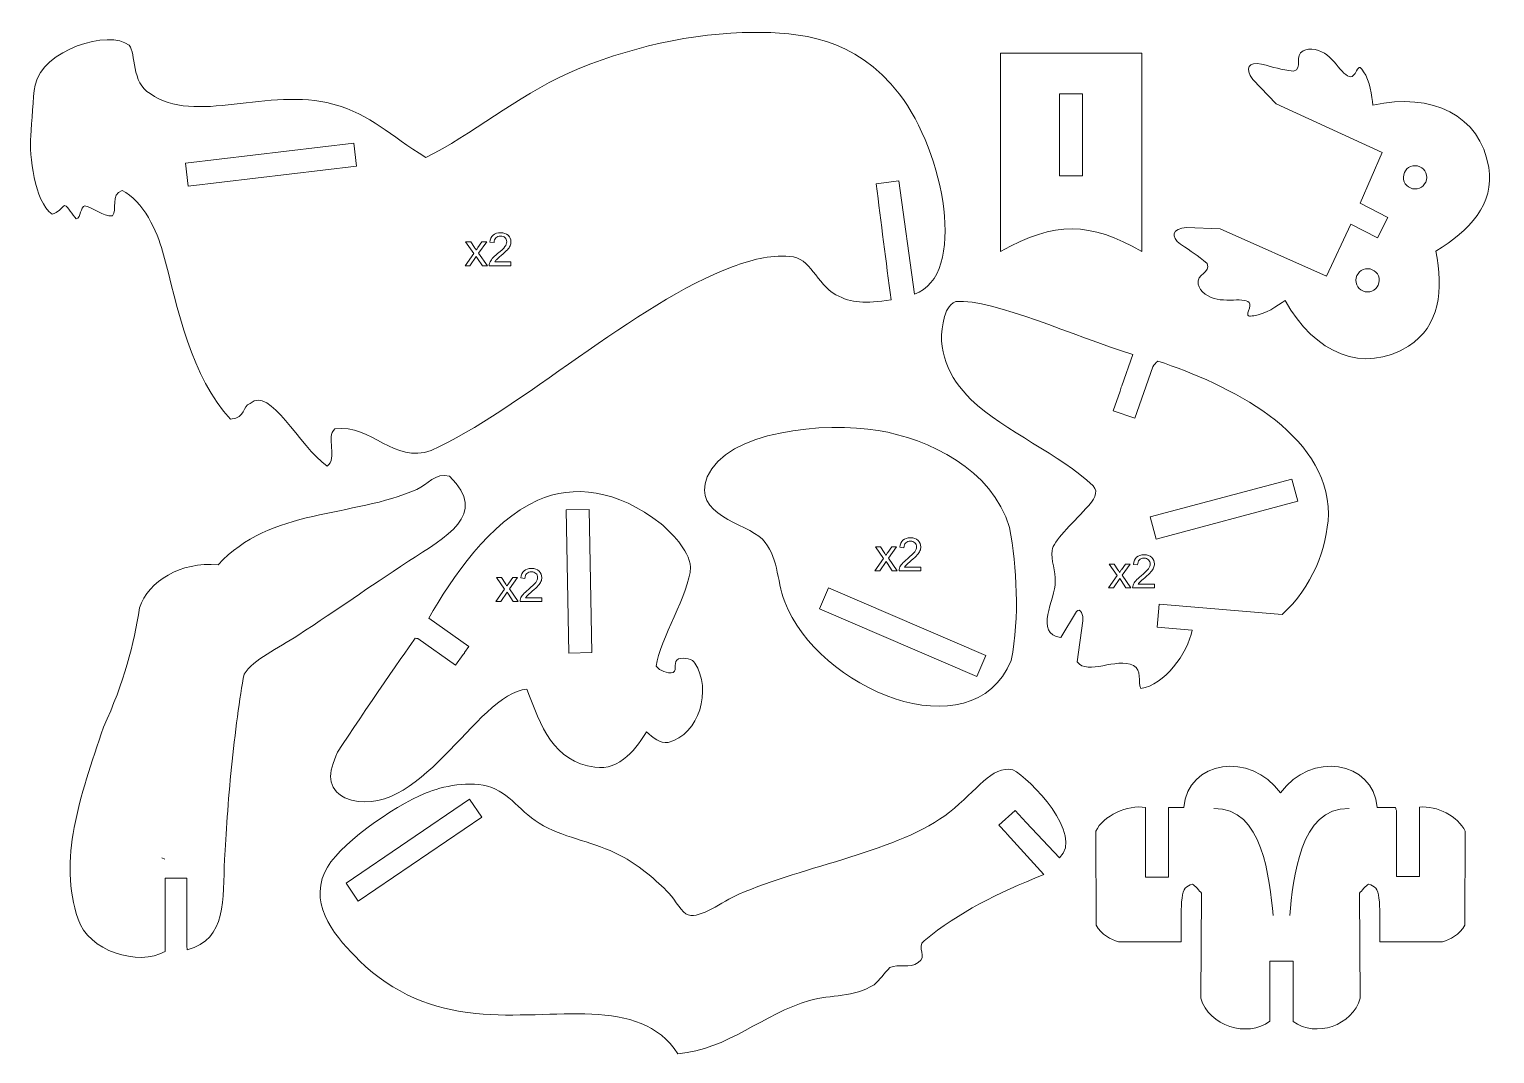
# Model space of a CAD drawing. Header units: centimetres. Extents: x -13.7 to 13.2, y -9.2 to 9.6.
import ezdxf

# ---------------------------------------------------------------- set-up
doc = ezdxf.new("R2010")
doc.units = ezdxf.units.CM
doc.header["$MEASUREMENT"] = 0
doc.layers.add('Livello 1', color=7, linetype='Continuous')

msp = doc.modelspace()

# ---------------------------------------------------------------- linework, layer by layer
at = {"layer": 'Livello 1', "color": 250, "lineweight": 5}
for points, knots in [([(-13.23971, 6.18873), (-13.13381, 6.21795), (-13.07812, 6.28886), (-13.00995, 6.34909), (-13.00995, 6.34909), (-12.94442, 6.31479), (-12.86983, 6.18329), (-12.79878, 6.10061), (-12.79878, 6.10061), (-12.70587, 6.12017), (-12.72534, 6.32308), (-12.63764, 6.34282), (-12.63764, 6.34282), (-12.47207, 6.29924), (-12.31234, 6.14575), (-12.13298, 6.15491), (-12.13298, 6.15491), (-12.04328, 6.26107), (-12.17128, 6.5551), (-11.95738, 6.62188), (-11.95738, 6.62188), (-11.56769, 6.43874), (-11.30503, 5.84852), (-11.21268, 5.50578), (-11.21268, 5.50578), (-10.92767, 4.44823), (-10.68821, 3.18857), (-9.96414, 2.42111), (-9.96414, 2.42111), (-9.67351, 2.46064), (-9.75588, 2.65318), (-9.60657, 2.71228), (-9.60657, 2.71228), (-9.2353, 3.04225), (-8.71137, 1.92665), (-8.19356, 1.56131), (-8.19356, 1.56131), (-7.99238, 1.70036), (-8.22394, 2.09688), (-8.05097, 2.24818), (-8.05097, 2.24818), (-7.37004, 2.3301), (-6.96994, 1.59521), (-6.28414, 1.84991), (-6.28414, 1.84991), (-4.66618, 2.5765), (-2.54382, 4.56067), (-0.74528, 5.22375), (-0.74528, 5.22375), (-0.4255, 5.34165), (-0.08811, 5.44521), (0.29635, 5.40959), (0.29635, 5.40959), (0.67737, 5.39987), (0.7853, 4.90229), (1.14062, 4.70794), (1.14062, 4.70794), (1.4354, 4.54672), (1.67278, 4.54655), (2.15382, 4.61385), (2.15382, 4.61385), (2.06281, 5.32383), (1.97178, 6.03381), (1.88074, 6.74378), (1.88074, 6.74378), (1.88074, 6.74378), (2.3001, 6.79755), (2.3001, 6.79755), (2.3001, 6.79755), (2.3001, 6.79755), (2.58531, 4.71676), (2.58531, 4.71676), (2.58531, 4.71676), (3.5607, 5.06701), (3.13218, 7.32479), (2.30392, 8.39703), (2.30392, 8.39703), (1.49138, 9.44891), (0.4478, 9.52808), (-0.37164, 9.52456), (-0.37164, 9.52456), (-1.46712, 9.51985), (-2.70279, 9.2464), (-3.75495, 8.77954), (-3.75495, 8.77954), (-4.74182, 8.34156), (-5.5423, 7.63457), (-6.38458, 7.23016), (-6.38458, 7.23016), (-7.06465, 7.64257), (-7.36332, 8.00733), (-8.08718, 8.20753), (-8.08718, 8.20753), (-9.25847, 8.53145), (-10.63341, 7.81297), (-11.43996, 8.40128), (-11.43996, 8.40128), (-11.79083, 8.59008), (-11.69653, 9.14221), (-11.82637, 9.28817), (-11.82637, 9.28817), (-12.1911, 9.58146), (-13.42282, 9.2092), (-13.55261, 8.55434), (-13.55261, 8.55434), (-13.59252, 8.33103), (-13.61327, 7.8704), (-13.63181, 7.62666), (-13.63181, 7.62666), (-13.65867, 7.27249), (-13.57088, 6.41669), (-13.23971, 6.18873)], [0, 0, 0, 0, 0.03448276, 0.03448276, 0.03448276, 0.03448276, 0.06896552, 0.06896552, 0.06896552, 0.06896552, 0.10344828, 0.10344828, 0.10344828, 0.10344828, 0.13793103, 0.13793103, 0.13793103, 0.13793103, 0.17241379, 0.17241379, 0.17241379, 0.17241379, 0.20689655, 0.20689655, 0.20689655, 0.20689655, 0.24137931, 0.24137931, 0.24137931, 0.24137931, 0.27586207, 0.27586207, 0.27586207, 0.27586207, 0.31034483, 0.31034483, 0.31034483, 0.31034483, 0.34482759, 0.34482759, 0.34482759, 0.34482759, 0.37931034, 0.37931034, 0.37931034, 0.37931034, 0.4137931, 0.4137931, 0.4137931, 0.4137931, 0.44827586, 0.44827586, 0.44827586, 0.44827586, 0.48275862, 0.48275862, 0.48275862, 0.48275862, 0.51724138, 0.51724138, 0.51724138, 0.51724138, 0.55172414, 0.55172414, 0.55172414, 0.55172414, 0.5862069, 0.5862069, 0.5862069, 0.5862069, 0.62068966, 0.62068966, 0.62068966, 0.62068966, 0.65517241, 0.65517241, 0.65517241, 0.65517241, 0.68965517, 0.68965517, 0.68965517, 0.68965517, 0.72413793, 0.72413793, 0.72413793, 0.72413793, 0.75862069, 0.75862069, 0.75862069, 0.75862069, 0.79310345, 0.79310345, 0.79310345, 0.79310345, 0.82758621, 0.82758621, 0.82758621, 0.82758621, 0.86206897, 0.86206897, 0.86206897, 0.86206897, 0.89655172, 0.89655172, 0.89655172, 0.89655172, 0.93103448, 0.93103448, 0.93103448, 0.93103448, 1, 1, 1, 1]), ([(10.76427, 6.38859), (10.76427, 6.38859), (11.16454, 7.32161), (11.16454, 7.32161), (11.16454, 7.32161), (11.16454, 7.32161), (9.22064, 8.21307), (9.22064, 8.21307), (9.22064, 8.21307), (9.22064, 8.21307), (8.79391, 8.65895), (8.79391, 8.65895), (8.79391, 8.65895), (8.63135, 8.86576), (8.72193, 8.9973), (8.95142, 8.94161), (8.95142, 8.94161), (9.19626, 8.88485), (9.29216, 8.83903), (9.53918, 8.81329), (9.53918, 8.81329), (9.7236, 8.86112), (9.54272, 9.09888), (9.71688, 9.18533), (9.71688, 9.18533), (9.83094, 9.25998), (10.04, 9.19918), (10.15256, 9.10965), (10.15256, 9.10965), (10.40016, 8.91272), (10.55642, 8.52037), (10.69581, 8.81843), (10.69581, 8.81843), (10.74928, 8.92038), (10.773, 8.88082), (10.82514, 8.80185), (10.82514, 8.80185), (10.94173, 8.64144), (10.97589, 8.35608), (10.99595, 8.18678), (10.99595, 8.18678), (12.0843, 8.43033), (12.96544, 8.00121), (13.12075, 7.04637), (13.12075, 7.04637), (13.231, 6.36849), (12.77051, 5.88422), (12.1521, 5.51007), (12.1521, 5.51007), (12.2874, 4.79586), (12.22902, 4.13016), (11.64785, 3.76426), (11.64785, 3.76426), (10.82919, 3.24882), (9.92437, 3.6255), (9.38679, 4.60267), (9.38679, 4.60267), (9.24659, 4.50562), (9.01, 4.34244), (8.81259, 4.32367), (8.81259, 4.32367), (8.71888, 4.31052), (8.67355, 4.30211), (8.71457, 4.40969), (8.71457, 4.40969), (8.84582, 4.71145), (8.44825, 4.56897), (8.13676, 4.62427), (8.13676, 4.62427), (7.99518, 4.64943), (7.81121, 4.76591), (7.79173, 4.90086), (7.79173, 4.90086), (7.74128, 5.08864), (8.03925, 5.11034), (7.95305, 5.28026), (7.95305, 5.28026), (7.77029, 5.44842), (7.6725, 5.48998), (7.46793, 5.63599), (7.46793, 5.63599), (7.27428, 5.77121), (7.31298, 5.9262), (7.5756, 5.94112), (7.5756, 5.94112), (7.5756, 5.94112), (8.19228, 5.91626), (8.19228, 5.91626), (8.19228, 5.91626), (8.19228, 5.91626), (10.147, 5.04874), (10.147, 5.04874), (10.147, 5.04874), (10.147, 5.04874), (10.59225, 6.00163), (10.59225, 6.00163), (10.59225, 6.00163), (10.59225, 6.00163), (11.07869, 5.75148), (11.07869, 5.75148), (11.07869, 5.75148), (11.07869, 5.75148), (11.27204, 6.12746), (11.27204, 6.12746), (11.27204, 6.12746), (11.27204, 6.12746), (10.76427, 6.38859), (10.76427, 6.38859)], [0, 0, 0, 0, 0.03571429, 0.03571429, 0.03571429, 0.03571429, 0.07142857, 0.07142857, 0.07142857, 0.07142857, 0.10714286, 0.10714286, 0.10714286, 0.10714286, 0.14285714, 0.14285714, 0.14285714, 0.14285714, 0.17857143, 0.17857143, 0.17857143, 0.17857143, 0.21428571, 0.21428571, 0.21428571, 0.21428571, 0.25, 0.25, 0.25, 0.25, 0.28571429, 0.28571429, 0.28571429, 0.28571429, 0.32142857, 0.32142857, 0.32142857, 0.32142857, 0.35714286, 0.35714286, 0.35714286, 0.35714286, 0.39285714, 0.39285714, 0.39285714, 0.39285714, 0.42857143, 0.42857143, 0.42857143, 0.42857143, 0.46428571, 0.46428571, 0.46428571, 0.46428571, 0.5, 0.5, 0.5, 0.5, 0.53571429, 0.53571429, 0.53571429, 0.53571429, 0.57142857, 0.57142857, 0.57142857, 0.57142857, 0.60714286, 0.60714286, 0.60714286, 0.60714286, 0.64285714, 0.64285714, 0.64285714, 0.64285714, 0.67857143, 0.67857143, 0.67857143, 0.67857143, 0.71428571, 0.71428571, 0.71428571, 0.71428571, 0.75, 0.75, 0.75, 0.75, 0.78571429, 0.78571429, 0.78571429, 0.78571429, 0.82142857, 0.82142857, 0.82142857, 0.82142857, 0.85714286, 0.85714286, 0.85714286, 0.85714286, 0.89285714, 0.89285714, 0.89285714, 0.89285714, 0.92857143, 0.92857143, 0.92857143, 0.92857143, 1, 1, 1, 1]), ([(4.1622, 5.50315), (4.1622, 5.50315), (4.1622, 9.14166), (4.1622, 9.14166), (4.1622, 9.14166), (4.1622, 9.14166), (6.75333, 9.14166), (6.75333, 9.14166), (6.75333, 9.14166), (6.75333, 9.14166), (6.7556, 5.50315), (6.7556, 5.50315), (6.7556, 5.50315), (5.79759, 6.04704), (5.17134, 6.06341), (4.1622, 5.50315)], [0, 0, 0, 0, 0.2, 0.2, 0.2, 0.2, 0.4, 0.4, 0.4, 0.4, 0.6, 0.6, 0.6, 0.6, 1, 1, 1, 1]), ([(5.24701, 8.39813), (5.24701, 8.39813), (5.66981, 8.39813), (5.66981, 8.39813), (5.66981, 8.39813), (5.66981, 8.39813), (5.66981, 6.89195), (5.66981, 6.89195), (5.66981, 6.89195), (5.66981, 6.89195), (5.24701, 6.89195), (5.24701, 6.89195), (5.24701, 6.89195), (5.24701, 6.89195), (5.24701, 8.39813), (5.24701, 8.39813)], [0, 0, 0, 0, 0.2, 0.2, 0.2, 0.2, 0.4, 0.4, 0.4, 0.4, 0.6, 0.6, 0.6, 0.6, 1, 1, 1, 1]), ([(-10.74094, 6.70166), (-10.74094, 6.70166), (-10.79082, 7.12149), (-10.79082, 7.12149), (-10.79082, 7.12149), (-10.79082, 7.12149), (-7.70531, 7.488), (-7.70531, 7.488), (-7.70531, 7.488), (-7.70531, 7.488), (-7.65545, 7.06815), (-7.65545, 7.06815), (-7.65545, 7.06815), (-7.65545, 7.06815), (-10.74094, 6.70166), (-10.74094, 6.70166)], [0, 0, 0, 0, 0.2, 0.2, 0.2, 0.2, 0.4, 0.4, 0.4, 0.4, 0.6, 0.6, 0.6, 0.6, 1, 1, 1, 1]), ([(11.77233, 7.07699), (11.89027, 7.07533), (11.98459, 6.97835), (11.9829, 6.86043), (11.9829, 6.86043), (11.98124, 6.74249), (11.88427, 6.64819), (11.76635, 6.64984), (11.76635, 6.64984), (11.64839, 6.6515), (11.55411, 6.7485), (11.55576, 6.86643), (11.55576, 6.86643), (11.55742, 6.98435), (11.65441, 7.07864), (11.77233, 7.07699)], [0, 0, 0, 0, 0.2, 0.2, 0.2, 0.2, 0.4, 0.4, 0.4, 0.4, 0.6, 0.6, 0.6, 0.6, 1, 1, 1, 1]), ([(10.90174, 5.18615), (11.01967, 5.18449), (11.11397, 5.08752), (11.11231, 4.96958), (11.11231, 4.96958), (11.11067, 4.85166), (11.01368, 4.75737), (10.89574, 4.75901), (10.89574, 4.75901), (10.77782, 4.76067), (10.6835, 4.85766), (10.68518, 4.97558), (10.68518, 4.97558), (10.68682, 5.09352), (10.78382, 5.18784), (10.90174, 5.18615)], [0, 0, 0, 0, 0.2, 0.2, 0.2, 0.2, 0.4, 0.4, 0.4, 0.4, 0.6, 0.6, 0.6, 0.6, 1, 1, 1, 1]), ([(7.6789, -1.44954), (7.59487, -1.88227), (7.16887, -2.46056), (6.73714, -2.52311), (6.73714, -2.52311), (6.68056, -2.39446), (6.75863, -2.18425), (6.60436, -2.09889), (6.60436, -2.09889), (6.28213, -1.94541), (5.76502, -2.28476), (5.56941, -2.03375), (5.56941, -2.03375), (5.56941, -2.03375), (5.67163, -1.27851), (5.67163, -1.27851), (5.67163, -1.27851), (5.68913, -1.18356), (5.6243, -1.02377), (5.56022, -1.10868), (5.56022, -1.10868), (5.56022, -1.10868), (5.27125, -1.58743), (5.27125, -1.58743), (5.27125, -1.58743), (4.76749, -1.51651), (5.17379, -0.87554), (5.16587, -0.5632), (5.16587, -0.5632), (5.18369, -0.37069), (5.07828, -0.16694), (5.113, 0.01433), (5.113, 0.01433), (5.12247, 0.18281), (5.47075, 0.49114), (5.73115, 0.78296), (5.73115, 0.78296), (5.88512, 0.94078), (5.96879, 1.08105), (5.86359, 1.19686), (5.86359, 1.19686), (5.2552, 1.78396), (4.25774, 2.18199), (3.61609, 2.7859), (3.61609, 2.7859), (3.22617, 3.18647), (2.96028, 3.68513), (3.13661, 4.30817), (3.13661, 4.30817), (3.15859, 4.38583), (3.20191, 4.51606), (3.34008, 4.58657), (3.34008, 4.58657), (4.05745, 4.62621), (5.4992, 3.94432), (6.5888, 3.61321), (6.5888, 3.61321), (6.5888, 3.61321), (6.38791, 3.03374), (6.38791, 3.03374), (6.38791, 3.03374), (6.37535, 3.00261), (6.36433, 2.97153), (6.35556, 2.94047), (6.35556, 2.94047), (6.35556, 2.94047), (6.23022, 2.57896), (6.23022, 2.57896), (6.23022, 2.57896), (6.23022, 2.57896), (6.62969, 2.44045), (6.62969, 2.44045), (6.62969, 2.44045), (6.62969, 2.44045), (6.95764, 3.38635), (6.95764, 3.38635), (6.95764, 3.38635), (6.98298, 3.42462), (7.01223, 3.45973), (7.04706, 3.49027), (7.04706, 3.49027), (8.33757, 3.06175), (10.16761, 2.18859), (10.18026, 0.67898), (10.18026, 0.67898), (10.15374, 0.04366), (9.88151, -0.66651), (9.33039, -1.16026), (9.33039, -1.16026), (9.33039, -1.16026), (7.07476, -0.976), (7.07476, -0.976), (7.07476, -0.976), (7.07476, -0.976), (7.04033, -1.3974), (7.04033, -1.3974), (7.04033, -1.3974), (7.04033, -1.3974), (7.6789, -1.44954), (7.6789, -1.44954)], [0, 0, 0, 0, 0.03846154, 0.03846154, 0.03846154, 0.03846154, 0.07692308, 0.07692308, 0.07692308, 0.07692308, 0.11538462, 0.11538462, 0.11538462, 0.11538462, 0.15384615, 0.15384615, 0.15384615, 0.15384615, 0.19230769, 0.19230769, 0.19230769, 0.19230769, 0.23076923, 0.23076923, 0.23076923, 0.23076923, 0.26923077, 0.26923077, 0.26923077, 0.26923077, 0.30769231, 0.30769231, 0.30769231, 0.30769231, 0.34615385, 0.34615385, 0.34615385, 0.34615385, 0.38461538, 0.38461538, 0.38461538, 0.38461538, 0.42307692, 0.42307692, 0.42307692, 0.42307692, 0.46153846, 0.46153846, 0.46153846, 0.46153846, 0.5, 0.5, 0.5, 0.5, 0.53846154, 0.53846154, 0.53846154, 0.53846154, 0.57692308, 0.57692308, 0.57692308, 0.57692308, 0.61538462, 0.61538462, 0.61538462, 0.61538462, 0.65384615, 0.65384615, 0.65384615, 0.65384615, 0.69230769, 0.69230769, 0.69230769, 0.69230769, 0.73076923, 0.73076923, 0.73076923, 0.73076923, 0.76923077, 0.76923077, 0.76923077, 0.76923077, 0.80769231, 0.80769231, 0.80769231, 0.80769231, 0.84615385, 0.84615385, 0.84615385, 0.84615385, 0.88461538, 0.88461538, 0.88461538, 0.88461538, 0.92307692, 0.92307692, 0.92307692, 0.92307692, 1, 1, 1, 1]), ([(4.36104, -2.00859), (3.62509, -3.73449), (0.79424, -2.50985), (0.20237, -0.92801), (0.20237, -0.92801), (0.04935, -0.51917), (0.08392, -0.07572), (-0.20692, 0.21725), (-0.20692, 0.21725), (-0.51375, 0.5263), (-1.50872, 0.65447), (-1.21713, 1.36175), (-1.21713, 1.36175), (-0.86725, 2.21029), (0.94724, 2.38025), (1.91741, 2.21597), (1.91741, 2.21597), (2.84346, 2.05918), (4.00973, 1.51301), (4.32761, 0.43687), (4.32761, 0.43687), (4.46168, -0.30734), (4.51624, -1.18939), (4.36104, -2.00859)], [0, 0, 0, 0, 0.14285714, 0.14285714, 0.14285714, 0.14285714, 0.28571429, 0.28571429, 0.28571429, 0.28571429, 0.42857143, 0.42857143, 0.42857143, 0.42857143, 0.57142857, 0.57142857, 0.57142857, 0.57142857, 0.71428571, 0.71428571, 0.71428571, 0.71428571, 1, 1, 1, 1]), ([(-12.76418, -6.75557), (-13.13127, -5.66649), (-12.73969, -4.53116), (-12.29697, -3.23113), (-12.29697, -3.23113), (-11.92081, -2.41033), (-11.7372, -1.70613), (-11.63597, -1.04112), (-11.63597, -1.04112), (-11.46733, -0.54679), (-10.88957, -0.1911), (-10.1919, -0.25033), (-10.1919, -0.25033), (-9.23975, 0.79566), (-7.7316, 0.61264), (-6.54662, 1.13446), (-6.54662, 1.13446), (-6.34309, 1.22413), (-6.2128, 1.4462), (-5.94541, 1.37538), (-5.94541, 1.37538), (-5.217, 0.6631), (-6.02261, 0.25952), (-6.7023, -0.18623), (-6.7023, -0.18623), (-7.48504, -0.69969), (-7.94819, -1.03193), (-8.73073, -1.548), (-8.73073, -1.548), (-9.09741, -1.7898), (-9.54448, -1.98228), (-9.71629, -2.25754), (-9.71629, -2.25754), (-9.80216, -2.66623), (-9.88448, -3.36531), (-9.94797, -3.96795), (-9.94797, -3.96795), (-10.01129, -4.56932), (-10.0526, -5.22172), (-10.07578, -5.66201), (-10.07578, -5.66201), (-10.11368, -6.38281), (-10.02236, -7.12567), (-10.76033, -7.32049), (-10.76033, -7.32049), (-10.76033, -7.32049), (-10.76564, -7.24639), (-10.76564, -7.24639), (-10.76564, -7.24639), (-10.76564, -7.24639), (-10.76564, -6.23267), (-10.76564, -6.23267), (-10.76564, -6.23267), (-10.76564, -6.22288), (-10.76634, -6.21324), (-10.76764, -6.2038), (-10.76764, -6.2038), (-10.76764, -6.2038), (-10.76764, -6.00591), (-10.76764, -6.00591), (-10.76764, -6.00591), (-10.76764, -6.00591), (-11.16684, -6.00591), (-11.16684, -6.00591), (-11.16684, -6.00591), (-11.16684, -6.00591), (-11.16684, -7.34835), (-11.16684, -7.34835), (-11.16684, -7.34835), (-11.65711, -7.63349), (-12.58145, -7.33337), (-12.76418, -6.75557)], [0, 0, 0, 0, 0.05263158, 0.05263158, 0.05263158, 0.05263158, 0.10526316, 0.10526316, 0.10526316, 0.10526316, 0.15789474, 0.15789474, 0.15789474, 0.15789474, 0.21052632, 0.21052632, 0.21052632, 0.21052632, 0.26315789, 0.26315789, 0.26315789, 0.26315789, 0.31578947, 0.31578947, 0.31578947, 0.31578947, 0.36842105, 0.36842105, 0.36842105, 0.36842105, 0.42105263, 0.42105263, 0.42105263, 0.42105263, 0.47368421, 0.47368421, 0.47368421, 0.47368421, 0.52631579, 0.52631579, 0.52631579, 0.52631579, 0.57894737, 0.57894737, 0.57894737, 0.57894737, 0.63157895, 0.63157895, 0.63157895, 0.63157895, 0.68421053, 0.68421053, 0.68421053, 0.68421053, 0.73684211, 0.73684211, 0.73684211, 0.73684211, 0.78947368, 0.78947368, 0.78947368, 0.78947368, 0.84210526, 0.84210526, 0.84210526, 0.84210526, 0.89473684, 0.89473684, 0.89473684, 0.89473684, 1, 1, 1, 1]), ([(-2.0635, 0.499), (-1.89018, 0.34421), (-1.55819, 0.0397), (-1.52322, -0.29428), (-1.52322, -0.29428), (-1.54568, -0.7818), (-2.0906, -1.625), (-2.15725, -2.111), (-2.15725, -2.111), (-2.08478, -2.20448), (-1.94993, -2.24629), (-1.84176, -2.22897), (-1.84176, -2.22897), (-1.76256, -2.16812), (-1.85342, -2.02212), (-1.74799, -1.97911), (-1.74799, -1.97911), (-1.63783, -1.94135), (-1.47612, -1.98336), (-1.44538, -2.0546), (-1.44538, -2.0546), (-1.12774, -2.54359), (-1.36307, -3.35998), (-1.93547, -3.51525), (-1.93547, -3.51525), (-2.08943, -3.52848), (-2.20962, -3.4243), (-2.33311, -3.31935), (-2.33311, -3.31935), (-2.48341, -3.56783), (-2.82283, -4.05735), (-3.28176, -3.96288), (-3.28176, -3.96288), (-4.04047, -3.8698), (-4.2756, -3.21403), (-4.527, -2.53282), (-4.527, -2.53282), (-5.46831, -2.61787), (-6.52471, -5.05552), (-7.871, -4.52782), (-7.871, -4.52782), (-8.19819, -4.34396), (-8.18245, -4.08113), (-8.00079, -3.69341), (-8.00079, -3.69341), (-7.53438, -2.96521), (-6.66273, -1.72097), (-6.57786, -1.59828), (-6.57786, -1.59828), (-6.56267, -1.59932), (-6.54737, -1.6019), (-6.532, -1.6057), (-6.532, -1.6057), (-6.532, -1.6057), (-5.83675, -2.09435), (-5.83675, -2.09435), (-5.83675, -2.09435), (-5.83675, -2.09435), (-5.69661, -1.89498), (-5.69661, -1.89498), (-5.69661, -1.89498), (-5.68931, -1.88772), (-5.68202, -1.88002), (-5.67479, -1.87156), (-5.67479, -1.87156), (-5.67417, -1.86824), (-5.67375, -1.86502), (-5.67325, -1.86176), (-5.67325, -1.86176), (-5.67325, -1.86176), (-5.59363, -1.74849), (-5.59363, -1.74849), (-5.59363, -1.74849), (-5.59363, -1.74849), (-6.33022, -1.23074), (-6.33022, -1.23074), (-6.33022, -1.23074), (-5.89991, -0.49303), (-5.21645, 0.53683), (-4.32732, 0.93368), (-4.32732, 0.93368), (-3.66881, 1.22761), (-2.88683, 1.13992), (-2.0635, 0.499)], [0, 0, 0, 0, 0.04545455, 0.04545455, 0.04545455, 0.04545455, 0.09090909, 0.09090909, 0.09090909, 0.09090909, 0.13636364, 0.13636364, 0.13636364, 0.13636364, 0.18181818, 0.18181818, 0.18181818, 0.18181818, 0.22727273, 0.22727273, 0.22727273, 0.22727273, 0.27272727, 0.27272727, 0.27272727, 0.27272727, 0.31818182, 0.31818182, 0.31818182, 0.31818182, 0.36363636, 0.36363636, 0.36363636, 0.36363636, 0.40909091, 0.40909091, 0.40909091, 0.40909091, 0.45454545, 0.45454545, 0.45454545, 0.45454545, 0.5, 0.5, 0.5, 0.5, 0.54545455, 0.54545455, 0.54545455, 0.54545455, 0.59090909, 0.59090909, 0.59090909, 0.59090909, 0.63636364, 0.63636364, 0.63636364, 0.63636364, 0.68181818, 0.68181818, 0.68181818, 0.68181818, 0.72727273, 0.72727273, 0.72727273, 0.72727273, 0.77272727, 0.77272727, 0.77272727, 0.77272727, 0.81818182, 0.81818182, 0.81818182, 0.81818182, 0.86363636, 0.86363636, 0.86363636, 0.86363636, 0.90909091, 0.90909091, 0.90909091, 0.90909091, 1, 1, 1, 1]), ([(6.90705, 0.62752), (6.90705, 0.62752), (7.01641, 0.21913), (7.01641, 0.21913), (7.01641, 0.21913), (7.01641, 0.21913), (9.61958, 0.91634), (9.61958, 0.91634), (9.61958, 0.91634), (9.61958, 0.91634), (9.51021, 1.32473), (9.51021, 1.32473), (9.51021, 1.32473), (9.51021, 1.32473), (6.90705, 0.62752), (6.90705, 0.62752)], [0, 0, 0, 0, 0.2, 0.2, 0.2, 0.2, 0.4, 0.4, 0.4, 0.4, 0.6, 0.6, 0.6, 0.6, 1, 1, 1, 1]), ([(-3.38265, 0.76749), (-3.38265, 0.76749), (-3.80536, 0.76023), (-3.80536, 0.76023), (-3.80536, 0.76023), (-3.80536, 0.76023), (-3.76024, -1.86973), (-3.76024, -1.86973), (-3.76024, -1.86973), (-3.76024, -1.86973), (-3.33753, -1.86247), (-3.33753, -1.86247), (-3.33753, -1.86247), (-3.33753, -1.86247), (-3.38265, 0.76749), (-3.38265, 0.76749)], [0, 0, 0, 0, 0.2, 0.2, 0.2, 0.2, 0.4, 0.4, 0.4, 0.4, 0.6, 0.6, 0.6, 0.6, 1, 1, 1, 1]), ([(3.72897, -2.30147), (3.72897, -2.30147), (3.89599, -1.91307), (3.89599, -1.91307), (3.89599, -1.91307), (3.89599, -1.91307), (1.00701, -0.67077), (1.00701, -0.67077), (1.00701, -0.67077), (1.00701, -0.67077), (0.83999, -1.05919), (0.83999, -1.05919), (0.83999, -1.05919), (0.83999, -1.05919), (3.72897, -2.30147), (3.72897, -2.30147)], [0, 0, 0, 0, 0.2, 0.2, 0.2, 0.2, 0.4, 0.4, 0.4, 0.4, 0.6, 0.6, 0.6, 0.6, 1, 1, 1, 1]), ([(9.10752, -8.63123), (8.68655, -8.94335), (7.9831, -8.71072), (7.83664, -8.20896), (7.83664, -8.20896), (7.83664, -8.20896), (7.85183, -6.27788), (7.85183, -6.27788), (7.85183, -6.27788), (7.81497, -6.24136), (7.72616, -6.13354), (7.68324, -6.11561), (7.68324, -6.11561), (7.62911, -6.11965), (7.59455, -6.16049), (7.54974, -6.18844), (7.54974, -6.18844), (7.43952, -6.31444), (7.48844, -6.99783), (7.4794, -7.1734), (7.4794, -7.1734), (7.4794, -7.1734), (6.32589, -7.1734), (6.32589, -7.1734), (6.32589, -7.1734), (6.18644, -7.12989), (6.01141, -7.04347), (5.91956, -6.86856), (5.91956, -6.86856), (5.91956, -6.86856), (5.91057, -5.14284), (5.91057, -5.14284), (5.91057, -5.14284), (6.04822, -4.85659), (6.4903, -4.6487), (6.82333, -4.70669), (6.82333, -4.70669), (6.82333, -4.70669), (6.82333, -5.9832), (6.82333, -5.9832), (6.82333, -5.9832), (6.82333, -5.9832), (7.24612, -5.9832), (7.24612, -5.9832), (7.24612, -5.9832), (7.24612, -5.9832), (7.24612, -4.70669), (7.24612, -4.70669), (7.24612, -4.70669), (7.24612, -4.70669), (7.52819, -4.70669), (7.52819, -4.70669), (7.52819, -4.70669), (7.59723, -3.83683), (8.75079, -3.67219), (9.3006, -4.43908), (9.3006, -4.43908), (9.85043, -3.67219), (11.00399, -3.83683), (11.07303, -4.70669), (11.07303, -4.70669), (11.07303, -4.70669), (11.40981, -4.70669), (11.40981, -4.70669), (11.40981, -4.70669), (11.41662, -4.72536), (11.42251, -4.74451), (11.4277, -4.76399), (11.4277, -4.76399), (11.4277, -4.76399), (11.4277, -5.9742), (11.4277, -5.9742), (11.4277, -5.9742), (11.4277, -5.9742), (11.85049, -5.9742), (11.85049, -5.9742), (11.85049, -5.9742), (11.85049, -5.9742), (11.85049, -4.70078), (11.85049, -4.70078), (11.85049, -4.70078), (12.17525, -4.66645), (12.55881, -4.86869), (12.69065, -5.14284), (12.69065, -5.14284), (12.69065, -5.14284), (12.68166, -6.86856), (12.68166, -6.86856), (12.68166, -6.86856), (12.58981, -7.04347), (12.41479, -7.12989), (12.27533, -7.1734), (12.27533, -7.1734), (12.27533, -7.1734), (11.12182, -7.1734), (11.12182, -7.1734), (11.12182, -7.1734), (11.11279, -6.99783), (11.1617, -6.31444), (11.05148, -6.18844), (11.05148, -6.18844), (11.00667, -6.16049), (10.97211, -6.11965), (10.91798, -6.11561), (10.91798, -6.11561), (10.87506, -6.13354), (10.78625, -6.24136), (10.74939, -6.27788), (10.74939, -6.27788), (10.74939, -6.27788), (10.76458, -8.20896), (10.76458, -8.20896), (10.76458, -8.20896), (10.61875, -8.70852), (9.9516, -8.94123), (9.53031, -8.63521), (9.53031, -8.63521), (9.53031, -8.63521), (9.53031, -7.52604), (9.53031, -7.52604), (9.53031, -7.52604), (9.53031, -7.52604), (9.10752, -7.52604), (9.10752, -7.52604), (9.10752, -7.52604), (9.10752, -7.52604), (9.10752, -8.63123), (9.10752, -8.63123)], [0, 0, 0, 0, 0.03030303, 0.03030303, 0.03030303, 0.03030303, 0.06060606, 0.06060606, 0.06060606, 0.06060606, 0.09090909, 0.09090909, 0.09090909, 0.09090909, 0.12121212, 0.12121212, 0.12121212, 0.12121212, 0.15151515, 0.15151515, 0.15151515, 0.15151515, 0.18181818, 0.18181818, 0.18181818, 0.18181818, 0.21212121, 0.21212121, 0.21212121, 0.21212121, 0.24242424, 0.24242424, 0.24242424, 0.24242424, 0.27272727, 0.27272727, 0.27272727, 0.27272727, 0.3030303, 0.3030303, 0.3030303, 0.3030303, 0.33333333, 0.33333333, 0.33333333, 0.33333333, 0.36363636, 0.36363636, 0.36363636, 0.36363636, 0.39393939, 0.39393939, 0.39393939, 0.39393939, 0.42424242, 0.42424242, 0.42424242, 0.42424242, 0.45454545, 0.45454545, 0.45454545, 0.45454545, 0.48484848, 0.48484848, 0.48484848, 0.48484848, 0.51515152, 0.51515152, 0.51515152, 0.51515152, 0.54545455, 0.54545455, 0.54545455, 0.54545455, 0.57575758, 0.57575758, 0.57575758, 0.57575758, 0.60606061, 0.60606061, 0.60606061, 0.60606061, 0.63636364, 0.63636364, 0.63636364, 0.63636364, 0.66666667, 0.66666667, 0.66666667, 0.66666667, 0.6969697, 0.6969697, 0.6969697, 0.6969697, 0.72727273, 0.72727273, 0.72727273, 0.72727273, 0.75757576, 0.75757576, 0.75757576, 0.75757576, 0.78787879, 0.78787879, 0.78787879, 0.78787879, 0.81818182, 0.81818182, 0.81818182, 0.81818182, 0.84848485, 0.84848485, 0.84848485, 0.84848485, 0.87878788, 0.87878788, 0.87878788, 0.87878788, 0.90909091, 0.90909091, 0.90909091, 0.90909091, 0.93939394, 0.93939394, 0.93939394, 0.93939394, 1, 1, 1, 1]), ([(4.95537, -5.9376), (4.08895, -6.28917), (3.41182, -6.61757), (2.75887, -7.15246), (2.75887, -7.15246), (2.61441, -7.2692), (2.83083, -7.45582), (2.6517, -7.55096), (2.6517, -7.55096), (2.49995, -7.67055), (2.29698, -7.56699), (2.13152, -7.64677), (2.13152, -7.64677), (2.03392, -7.74952), (1.9454, -7.8662), (1.84379, -7.95993), (1.84379, -7.95993), (1.46567, -8.19603), (1.05994, -8.1372), (0.65739, -8.25039), (0.65739, -8.25039), (-0.17978, -8.48578), (-0.85262, -9.15951), (-1.75616, -9.22659), (-1.75616, -9.22659), (-2.46871, -8.13479), (-4.02423, -8.63009), (-5.46573, -8.48831), (-5.46573, -8.48831), (-6.24004, -8.41208), (-6.97879, -8.13108), (-7.59822, -7.52013), (-7.59822, -7.52013), (-8.003, -7.1209), (-8.5327, -6.53818), (-8.23863, -5.89119), (-8.23863, -5.89119), (-8.02811, -5.4281), (-7.0041, -4.68991), (-6.37897, -4.43976), (-6.37897, -4.43976), (-6.08619, -4.32258), (-5.57322, -4.19369), (-5.17377, -4.34034), (-5.17377, -4.34034), (-4.78667, -4.4824), (-4.60723, -4.86517), (-4.14048, -5.0864), (-4.14048, -5.0864), (-3.69507, -5.29746), (-3.18534, -5.37086), (-2.74599, -5.62391), (-2.74599, -5.62391), (-2.44706, -5.79604), (-2.14722, -6.0408), (-1.92385, -6.27779), (-1.92385, -6.27779), (-1.79869, -6.41055), (-1.68179, -6.64409), (-1.56663, -6.67777), (-1.56663, -6.67777), (-1.33622, -6.74513), (-0.96078, -6.44068), (-0.63749, -6.29889), (-0.63749, -6.29889), (0.54861, -5.77845), (2.31891, -5.50831), (3.22557, -4.79161), (3.22557, -4.79161), (3.73175, -4.3914), (3.99835, -3.93494), (4.38888, -4.01281), (4.38888, -4.01281), (4.70187, -4.17283), (5.70856, -5.21584), (5.24273, -5.62734), (5.24273, -5.62734), (5.24273, -5.62734), (4.63333, -4.98281), (4.63333, -4.98281), (4.63333, -4.98281), (4.63333, -4.98281), (4.43034, -4.75944), (4.43034, -4.75944), (4.43034, -4.75944), (4.43034, -4.75944), (4.13491, -5.0279), (4.13491, -5.0279), (4.13491, -5.0279), (4.13491, -5.0279), (4.2659, -5.17204), (4.2659, -5.17204), (4.2659, -5.17204), (4.2714, -5.17987), (4.27749, -5.18741), (4.28421, -5.19461), (4.28421, -5.19461), (4.28421, -5.19461), (4.95537, -5.9376), (4.95537, -5.9376)], [0, 0, 0, 0, 0.03846154, 0.03846154, 0.03846154, 0.03846154, 0.07692308, 0.07692308, 0.07692308, 0.07692308, 0.11538462, 0.11538462, 0.11538462, 0.11538462, 0.15384615, 0.15384615, 0.15384615, 0.15384615, 0.19230769, 0.19230769, 0.19230769, 0.19230769, 0.23076923, 0.23076923, 0.23076923, 0.23076923, 0.26923077, 0.26923077, 0.26923077, 0.26923077, 0.30769231, 0.30769231, 0.30769231, 0.30769231, 0.34615385, 0.34615385, 0.34615385, 0.34615385, 0.38461538, 0.38461538, 0.38461538, 0.38461538, 0.42307692, 0.42307692, 0.42307692, 0.42307692, 0.46153846, 0.46153846, 0.46153846, 0.46153846, 0.5, 0.5, 0.5, 0.5, 0.53846154, 0.53846154, 0.53846154, 0.53846154, 0.57692308, 0.57692308, 0.57692308, 0.57692308, 0.61538462, 0.61538462, 0.61538462, 0.61538462, 0.65384615, 0.65384615, 0.65384615, 0.65384615, 0.69230769, 0.69230769, 0.69230769, 0.69230769, 0.73076923, 0.73076923, 0.73076923, 0.73076923, 0.76923077, 0.76923077, 0.76923077, 0.76923077, 0.80769231, 0.80769231, 0.80769231, 0.80769231, 0.84615385, 0.84615385, 0.84615385, 0.84615385, 0.88461538, 0.88461538, 0.88461538, 0.88461538, 0.92307692, 0.92307692, 0.92307692, 0.92307692, 1, 1, 1, 1]), ([(-7.62148, -6.42805), (-7.62148, -6.42805), (-7.84609, -6.09802), (-7.84609, -6.09802), (-7.84609, -6.09802), (-7.84609, -6.09802), (-5.58046, -4.55596), (-5.58046, -4.55596), (-5.58046, -4.55596), (-5.58046, -4.55596), (-5.35583, -4.88597), (-5.35583, -4.88597), (-5.35583, -4.88597), (-5.35583, -4.88597), (-7.62148, -6.42805), (-7.62148, -6.42805)], [0, 0, 0, 0, 0.2, 0.2, 0.2, 0.2, 0.4, 0.4, 0.4, 0.4, 0.6, 0.6, 0.6, 0.6, 1, 1, 1, 1])]:
    msp.add_open_spline(points, degree=3, knots=knots, dxfattribs=at)
at = {"layer": 'Livello 1', "color": 250, "lineweight": 9}
for points, knots in [([(-5.66359, 5.23866), (-5.66359, 5.23866), (-5.50315, 5.46684), (-5.50315, 5.46684), (-5.50315, 5.46684), (-5.50315, 5.46684), (-5.6516, 5.67766), (-5.6516, 5.67766), (-5.6516, 5.67766), (-5.6516, 5.67766), (-5.5586, 5.67766), (-5.5586, 5.67766), (-5.5586, 5.67766), (-5.5586, 5.67766), (-5.49115, 5.57479), (-5.49115, 5.57479), (-5.49115, 5.57479), (-5.47859, 5.55517), (-5.46829, 5.5388), (-5.46067, 5.52554), (-5.46067, 5.52554), (-5.44854, 5.54374), (-5.43739, 5.55983), (-5.42709, 5.57394), (-5.42709, 5.57394), (-5.42709, 5.57394), (-5.35315, 5.67766), (-5.35315, 5.67766), (-5.35315, 5.67766), (-5.35315, 5.67766), (-5.26425, 5.67766), (-5.26425, 5.67766), (-5.26425, 5.67766), (-5.26425, 5.67766), (-5.41594, 5.47093), (-5.41594, 5.47093), (-5.41594, 5.47093), (-5.41594, 5.47093), (-5.25267, 5.23866), (-5.25267, 5.23866), (-5.25267, 5.23866), (-5.25267, 5.23866), (-5.34397, 5.23866), (-5.34397, 5.23866), (-5.34397, 5.23866), (-5.34397, 5.23866), (-5.43414, 5.37511), (-5.43414, 5.37511), (-5.43414, 5.37511), (-5.43414, 5.37511), (-5.45813, 5.41195), (-5.45813, 5.41195), (-5.45813, 5.41195), (-5.45813, 5.41195), (-5.57342, 5.23866), (-5.57342, 5.23866), (-5.57342, 5.23866), (-5.57342, 5.23866), (-5.66359, 5.23866), (-5.66359, 5.23866)], [0, 0, 0, 0, 0.0625, 0.0625, 0.0625, 0.0625, 0.125, 0.125, 0.125, 0.125, 0.1875, 0.1875, 0.1875, 0.1875, 0.25, 0.25, 0.25, 0.25, 0.3125, 0.3125, 0.3125, 0.3125, 0.375, 0.375, 0.375, 0.375, 0.4375, 0.4375, 0.4375, 0.4375, 0.5, 0.5, 0.5, 0.5, 0.5625, 0.5625, 0.5625, 0.5625, 0.625, 0.625, 0.625, 0.625, 0.6875, 0.6875, 0.6875, 0.6875, 0.75, 0.75, 0.75, 0.75, 0.8125, 0.8125, 0.8125, 0.8125, 0.875, 0.875, 0.875, 0.875, 1, 1, 1, 1]), ([(-4.82016, 5.3102), (-4.82016, 5.3102), (-4.82016, 5.23866), (-4.82016, 5.23866), (-4.82016, 5.23866), (-4.82016, 5.23866), (-5.22078, 5.23866), (-5.22078, 5.23866), (-5.22078, 5.23866), (-5.22134, 5.25658), (-5.21852, 5.2738), (-5.21217, 5.29031), (-5.21217, 5.29031), (-5.20201, 5.31768), (-5.18564, 5.34449), (-5.1632, 5.37102), (-5.1632, 5.37102), (-5.14063, 5.39741), (-5.10817, 5.42803), (-5.06584, 5.46275), (-5.06584, 5.46275), (-4.99994, 5.51679), (-4.95535, 5.55955), (-4.9322, 5.59116), (-4.9322, 5.59116), (-4.90906, 5.62262), (-4.89749, 5.65254), (-4.89749, 5.68062), (-4.89749, 5.68062), (-4.89749, 5.71011), (-4.90807, 5.73495), (-4.9291, 5.75527), (-4.9291, 5.75527), (-4.95027, 5.77545), (-4.97778, 5.78561), (-5.01165, 5.78561), (-5.01165, 5.78561), (-5.04749, 5.78561), (-5.07614, 5.77488), (-5.09759, 5.75329), (-5.09759, 5.75329), (-5.11918, 5.73185), (-5.13004, 5.70207), (-5.13033, 5.66411), (-5.13033, 5.66411), (-5.13033, 5.66411), (-5.20681, 5.67187), (-5.20681, 5.67187), (-5.20681, 5.67187), (-5.20159, 5.72902), (-5.18183, 5.77249), (-5.14768, 5.8024), (-5.14768, 5.8024), (-5.11353, 5.83232), (-5.06753, 5.84727), (-5.00996, 5.84727), (-5.00996, 5.84727), (-4.95182, 5.84727), (-4.90582, 5.83105), (-4.87195, 5.79887), (-4.87195, 5.79887), (-4.83794, 5.76656), (-4.82101, 5.72662), (-4.82101, 5.67893), (-4.82101, 5.67893), (-4.82101, 5.65466), (-4.82595, 5.63081), (-4.83597, 5.60738), (-4.83597, 5.60738), (-4.84584, 5.58396), (-4.86235, 5.55927), (-4.88536, 5.53344), (-4.88536, 5.53344), (-4.90836, 5.50748), (-4.9466, 5.47192), (-5.00008, 5.42676), (-5.00008, 5.42676), (-5.04467, 5.38923), (-5.07332, 5.36383), (-5.08602, 5.35042), (-5.08602, 5.35042), (-5.09872, 5.33716), (-5.10916, 5.32375), (-5.11748, 5.3102), (-5.11748, 5.3102), (-5.11748, 5.3102), (-4.82016, 5.3102), (-4.82016, 5.3102)], [0, 0, 0, 0, 0.04347826, 0.04347826, 0.04347826, 0.04347826, 0.08695652, 0.08695652, 0.08695652, 0.08695652, 0.13043478, 0.13043478, 0.13043478, 0.13043478, 0.17391304, 0.17391304, 0.17391304, 0.17391304, 0.2173913, 0.2173913, 0.2173913, 0.2173913, 0.26086957, 0.26086957, 0.26086957, 0.26086957, 0.30434783, 0.30434783, 0.30434783, 0.30434783, 0.34782609, 0.34782609, 0.34782609, 0.34782609, 0.39130435, 0.39130435, 0.39130435, 0.39130435, 0.43478261, 0.43478261, 0.43478261, 0.43478261, 0.47826087, 0.47826087, 0.47826087, 0.47826087, 0.52173913, 0.52173913, 0.52173913, 0.52173913, 0.56521739, 0.56521739, 0.56521739, 0.56521739, 0.60869565, 0.60869565, 0.60869565, 0.60869565, 0.65217391, 0.65217391, 0.65217391, 0.65217391, 0.69565217, 0.69565217, 0.69565217, 0.69565217, 0.73913043, 0.73913043, 0.73913043, 0.73913043, 0.7826087, 0.7826087, 0.7826087, 0.7826087, 0.82608696, 0.82608696, 0.82608696, 0.82608696, 0.86956522, 0.86956522, 0.86956522, 0.86956522, 0.91304348, 0.91304348, 0.91304348, 0.91304348, 1, 1, 1, 1]), ([(1.8574, -0.36254), (1.8574, -0.36254), (2.01784, -0.13436), (2.01784, -0.13436), (2.01784, -0.13436), (2.01784, -0.13436), (1.86939, 0.07646), (1.86939, 0.07646), (1.86939, 0.07646), (1.86939, 0.07646), (1.96239, 0.07646), (1.96239, 0.07646), (1.96239, 0.07646), (1.96239, 0.07646), (2.02984, -0.02641), (2.02984, -0.02641), (2.02984, -0.02641), (2.0424, -0.04603), (2.0527, -0.0624), (2.06032, -0.07566), (2.06032, -0.07566), (2.07245, -0.05746), (2.0836, -0.04137), (2.0939, -0.02726), (2.0939, -0.02726), (2.0939, -0.02726), (2.16784, 0.07646), (2.16784, 0.07646), (2.16784, 0.07646), (2.16784, 0.07646), (2.25674, 0.07646), (2.25674, 0.07646), (2.25674, 0.07646), (2.25674, 0.07646), (2.10505, -0.13027), (2.10505, -0.13027), (2.10505, -0.13027), (2.10505, -0.13027), (2.26832, -0.36254), (2.26832, -0.36254), (2.26832, -0.36254), (2.26832, -0.36254), (2.17702, -0.36254), (2.17702, -0.36254), (2.17702, -0.36254), (2.17702, -0.36254), (2.08685, -0.22609), (2.08685, -0.22609), (2.08685, -0.22609), (2.08685, -0.22609), (2.06286, -0.18925), (2.06286, -0.18925), (2.06286, -0.18925), (2.06286, -0.18925), (1.94757, -0.36254), (1.94757, -0.36254), (1.94757, -0.36254), (1.94757, -0.36254), (1.8574, -0.36254), (1.8574, -0.36254)], [0, 0, 0, 0, 0.0625, 0.0625, 0.0625, 0.0625, 0.125, 0.125, 0.125, 0.125, 0.1875, 0.1875, 0.1875, 0.1875, 0.25, 0.25, 0.25, 0.25, 0.3125, 0.3125, 0.3125, 0.3125, 0.375, 0.375, 0.375, 0.375, 0.4375, 0.4375, 0.4375, 0.4375, 0.5, 0.5, 0.5, 0.5, 0.5625, 0.5625, 0.5625, 0.5625, 0.625, 0.625, 0.625, 0.625, 0.6875, 0.6875, 0.6875, 0.6875, 0.75, 0.75, 0.75, 0.75, 0.8125, 0.8125, 0.8125, 0.8125, 0.875, 0.875, 0.875, 0.875, 1, 1, 1, 1]), ([(2.70083, -0.291), (2.70083, -0.291), (2.70083, -0.36254), (2.70083, -0.36254), (2.70083, -0.36254), (2.70083, -0.36254), (2.30021, -0.36254), (2.30021, -0.36254), (2.30021, -0.36254), (2.29965, -0.34462), (2.30247, -0.3274), (2.30882, -0.31089), (2.30882, -0.31089), (2.31898, -0.28352), (2.33535, -0.25671), (2.35779, -0.23018), (2.35779, -0.23018), (2.38036, -0.20379), (2.41282, -0.17317), (2.45515, -0.13845), (2.45515, -0.13845), (2.52105, -0.08441), (2.56564, -0.04165), (2.58879, -0.01004), (2.58879, -0.01004), (2.61193, 0.02142), (2.6235, 0.05134), (2.6235, 0.07942), (2.6235, 0.07942), (2.6235, 0.10891), (2.61292, 0.13375), (2.59189, 0.15407), (2.59189, 0.15407), (2.57072, 0.17425), (2.54321, 0.18441), (2.50934, 0.18441), (2.50934, 0.18441), (2.4735, 0.18441), (2.44485, 0.17368), (2.4234, 0.15209), (2.4234, 0.15209), (2.40181, 0.13065), (2.39095, 0.10087), (2.39066, 0.06291), (2.39066, 0.06291), (2.39066, 0.06291), (2.31418, 0.07067), (2.31418, 0.07067), (2.31418, 0.07067), (2.3194, 0.12782), (2.33916, 0.17129), (2.37331, 0.2012), (2.37331, 0.2012), (2.40746, 0.23112), (2.45346, 0.24607), (2.51103, 0.24607), (2.51103, 0.24607), (2.56917, 0.24607), (2.61517, 0.22985), (2.64904, 0.19767), (2.64904, 0.19767), (2.68305, 0.16536), (2.69998, 0.12542), (2.69998, 0.07773), (2.69998, 0.07773), (2.69998, 0.05346), (2.69504, 0.02961), (2.68502, 0.00618), (2.68502, 0.00618), (2.67515, -0.01724), (2.65864, -0.04193), (2.63563, -0.06776), (2.63563, -0.06776), (2.61263, -0.09372), (2.57439, -0.12928), (2.52091, -0.17444), (2.52091, -0.17444), (2.47632, -0.21197), (2.44767, -0.23737), (2.43497, -0.25078), (2.43497, -0.25078), (2.42227, -0.26404), (2.41183, -0.27745), (2.40351, -0.291), (2.40351, -0.291), (2.40351, -0.291), (2.70083, -0.291), (2.70083, -0.291)], [0, 0, 0, 0, 0.04347826, 0.04347826, 0.04347826, 0.04347826, 0.08695652, 0.08695652, 0.08695652, 0.08695652, 0.13043478, 0.13043478, 0.13043478, 0.13043478, 0.17391304, 0.17391304, 0.17391304, 0.17391304, 0.2173913, 0.2173913, 0.2173913, 0.2173913, 0.26086957, 0.26086957, 0.26086957, 0.26086957, 0.30434783, 0.30434783, 0.30434783, 0.30434783, 0.34782609, 0.34782609, 0.34782609, 0.34782609, 0.39130435, 0.39130435, 0.39130435, 0.39130435, 0.43478261, 0.43478261, 0.43478261, 0.43478261, 0.47826087, 0.47826087, 0.47826087, 0.47826087, 0.52173913, 0.52173913, 0.52173913, 0.52173913, 0.56521739, 0.56521739, 0.56521739, 0.56521739, 0.60869565, 0.60869565, 0.60869565, 0.60869565, 0.65217391, 0.65217391, 0.65217391, 0.65217391, 0.69565217, 0.69565217, 0.69565217, 0.69565217, 0.73913043, 0.73913043, 0.73913043, 0.73913043, 0.7826087, 0.7826087, 0.7826087, 0.7826087, 0.82608696, 0.82608696, 0.82608696, 0.82608696, 0.86956522, 0.86956522, 0.86956522, 0.86956522, 0.91304348, 0.91304348, 0.91304348, 0.91304348, 1, 1, 1, 1]), ([(6.14491, -0.67583), (6.14491, -0.67583), (6.30535, -0.44765), (6.30535, -0.44765), (6.30535, -0.44765), (6.30535, -0.44765), (6.1569, -0.23683), (6.1569, -0.23683), (6.1569, -0.23683), (6.1569, -0.23683), (6.2499, -0.23683), (6.2499, -0.23683), (6.2499, -0.23683), (6.2499, -0.23683), (6.31735, -0.3397), (6.31735, -0.3397), (6.31735, -0.3397), (6.32991, -0.35932), (6.34021, -0.37569), (6.34783, -0.38895), (6.34783, -0.38895), (6.35996, -0.37075), (6.37111, -0.35466), (6.38141, -0.34055), (6.38141, -0.34055), (6.38141, -0.34055), (6.45535, -0.23683), (6.45535, -0.23683), (6.45535, -0.23683), (6.45535, -0.23683), (6.54425, -0.23683), (6.54425, -0.23683), (6.54425, -0.23683), (6.54425, -0.23683), (6.39256, -0.44356), (6.39256, -0.44356), (6.39256, -0.44356), (6.39256, -0.44356), (6.55583, -0.67583), (6.55583, -0.67583), (6.55583, -0.67583), (6.55583, -0.67583), (6.46453, -0.67583), (6.46453, -0.67583), (6.46453, -0.67583), (6.46453, -0.67583), (6.37436, -0.53938), (6.37436, -0.53938), (6.37436, -0.53938), (6.37436, -0.53938), (6.35037, -0.50254), (6.35037, -0.50254), (6.35037, -0.50254), (6.35037, -0.50254), (6.23508, -0.67583), (6.23508, -0.67583), (6.23508, -0.67583), (6.23508, -0.67583), (6.14491, -0.67583), (6.14491, -0.67583)], [0, 0, 0, 0, 0.0625, 0.0625, 0.0625, 0.0625, 0.125, 0.125, 0.125, 0.125, 0.1875, 0.1875, 0.1875, 0.1875, 0.25, 0.25, 0.25, 0.25, 0.3125, 0.3125, 0.3125, 0.3125, 0.375, 0.375, 0.375, 0.375, 0.4375, 0.4375, 0.4375, 0.4375, 0.5, 0.5, 0.5, 0.5, 0.5625, 0.5625, 0.5625, 0.5625, 0.625, 0.625, 0.625, 0.625, 0.6875, 0.6875, 0.6875, 0.6875, 0.75, 0.75, 0.75, 0.75, 0.8125, 0.8125, 0.8125, 0.8125, 0.875, 0.875, 0.875, 0.875, 1, 1, 1, 1]), ([(6.98834, -0.60429), (6.98834, -0.60429), (6.98834, -0.67583), (6.98834, -0.67583), (6.98834, -0.67583), (6.98834, -0.67583), (6.58772, -0.67583), (6.58772, -0.67583), (6.58772, -0.67583), (6.58716, -0.65791), (6.58998, -0.64069), (6.59633, -0.62418), (6.59633, -0.62418), (6.60649, -0.59681), (6.62286, -0.57), (6.6453, -0.54347), (6.6453, -0.54347), (6.66787, -0.51708), (6.70033, -0.48646), (6.74266, -0.45174), (6.74266, -0.45174), (6.80856, -0.3977), (6.85315, -0.35494), (6.8763, -0.32333), (6.8763, -0.32333), (6.89944, -0.29187), (6.91101, -0.26195), (6.91101, -0.23387), (6.91101, -0.23387), (6.91101, -0.20438), (6.90043, -0.17954), (6.8794, -0.15922), (6.8794, -0.15922), (6.85823, -0.13904), (6.83072, -0.12888), (6.79685, -0.12888), (6.79685, -0.12888), (6.76101, -0.12888), (6.73236, -0.13961), (6.71091, -0.1612), (6.71091, -0.1612), (6.68932, -0.18264), (6.67846, -0.21242), (6.67817, -0.25038), (6.67817, -0.25038), (6.67817, -0.25038), (6.60169, -0.24262), (6.60169, -0.24262), (6.60169, -0.24262), (6.60691, -0.18547), (6.62667, -0.142), (6.66082, -0.11209), (6.66082, -0.11209), (6.69497, -0.08217), (6.74097, -0.06722), (6.79854, -0.06722), (6.79854, -0.06722), (6.85668, -0.06722), (6.90268, -0.08344), (6.93655, -0.11562), (6.93655, -0.11562), (6.97056, -0.14793), (6.98749, -0.18787), (6.98749, -0.23556), (6.98749, -0.23556), (6.98749, -0.25983), (6.98255, -0.28368), (6.97253, -0.30711), (6.97253, -0.30711), (6.96266, -0.33053), (6.94615, -0.35522), (6.92314, -0.38105), (6.92314, -0.38105), (6.90014, -0.40701), (6.8619, -0.44257), (6.80842, -0.48773), (6.80842, -0.48773), (6.76383, -0.52526), (6.73518, -0.55066), (6.72248, -0.56407), (6.72248, -0.56407), (6.70978, -0.57733), (6.69934, -0.59074), (6.69102, -0.60429), (6.69102, -0.60429), (6.69102, -0.60429), (6.98834, -0.60429), (6.98834, -0.60429)], [0, 0, 0, 0, 0.04347826, 0.04347826, 0.04347826, 0.04347826, 0.08695652, 0.08695652, 0.08695652, 0.08695652, 0.13043478, 0.13043478, 0.13043478, 0.13043478, 0.17391304, 0.17391304, 0.17391304, 0.17391304, 0.2173913, 0.2173913, 0.2173913, 0.2173913, 0.26086957, 0.26086957, 0.26086957, 0.26086957, 0.30434783, 0.30434783, 0.30434783, 0.30434783, 0.34782609, 0.34782609, 0.34782609, 0.34782609, 0.39130435, 0.39130435, 0.39130435, 0.39130435, 0.43478261, 0.43478261, 0.43478261, 0.43478261, 0.47826087, 0.47826087, 0.47826087, 0.47826087, 0.52173913, 0.52173913, 0.52173913, 0.52173913, 0.56521739, 0.56521739, 0.56521739, 0.56521739, 0.60869565, 0.60869565, 0.60869565, 0.60869565, 0.65217391, 0.65217391, 0.65217391, 0.65217391, 0.69565217, 0.69565217, 0.69565217, 0.69565217, 0.73913043, 0.73913043, 0.73913043, 0.73913043, 0.7826087, 0.7826087, 0.7826087, 0.7826087, 0.82608696, 0.82608696, 0.82608696, 0.82608696, 0.86956522, 0.86956522, 0.86956522, 0.86956522, 0.91304348, 0.91304348, 0.91304348, 0.91304348, 1, 1, 1, 1]), ([(-5.09688, -0.9255), (-5.09688, -0.9255), (-4.93644, -0.69732), (-4.93644, -0.69732), (-4.93644, -0.69732), (-4.93644, -0.69732), (-5.08489, -0.4865), (-5.08489, -0.4865), (-5.08489, -0.4865), (-5.08489, -0.4865), (-4.99189, -0.4865), (-4.99189, -0.4865), (-4.99189, -0.4865), (-4.99189, -0.4865), (-4.92444, -0.58937), (-4.92444, -0.58937), (-4.92444, -0.58937), (-4.91188, -0.60899), (-4.90158, -0.62536), (-4.89396, -0.63862), (-4.89396, -0.63862), (-4.88183, -0.62042), (-4.87068, -0.60433), (-4.86038, -0.59022), (-4.86038, -0.59022), (-4.86038, -0.59022), (-4.78644, -0.4865), (-4.78644, -0.4865), (-4.78644, -0.4865), (-4.78644, -0.4865), (-4.69754, -0.4865), (-4.69754, -0.4865), (-4.69754, -0.4865), (-4.69754, -0.4865), (-4.84923, -0.69323), (-4.84923, -0.69323), (-4.84923, -0.69323), (-4.84923, -0.69323), (-4.68596, -0.9255), (-4.68596, -0.9255), (-4.68596, -0.9255), (-4.68596, -0.9255), (-4.77726, -0.9255), (-4.77726, -0.9255), (-4.77726, -0.9255), (-4.77726, -0.9255), (-4.86743, -0.78905), (-4.86743, -0.78905), (-4.86743, -0.78905), (-4.86743, -0.78905), (-4.89142, -0.75221), (-4.89142, -0.75221), (-4.89142, -0.75221), (-4.89142, -0.75221), (-5.00671, -0.9255), (-5.00671, -0.9255), (-5.00671, -0.9255), (-5.00671, -0.9255), (-5.09688, -0.9255), (-5.09688, -0.9255)], [0, 0, 0, 0, 0.0625, 0.0625, 0.0625, 0.0625, 0.125, 0.125, 0.125, 0.125, 0.1875, 0.1875, 0.1875, 0.1875, 0.25, 0.25, 0.25, 0.25, 0.3125, 0.3125, 0.3125, 0.3125, 0.375, 0.375, 0.375, 0.375, 0.4375, 0.4375, 0.4375, 0.4375, 0.5, 0.5, 0.5, 0.5, 0.5625, 0.5625, 0.5625, 0.5625, 0.625, 0.625, 0.625, 0.625, 0.6875, 0.6875, 0.6875, 0.6875, 0.75, 0.75, 0.75, 0.75, 0.8125, 0.8125, 0.8125, 0.8125, 0.875, 0.875, 0.875, 0.875, 1, 1, 1, 1]), ([(-4.25345, -0.85396), (-4.25345, -0.85396), (-4.25345, -0.9255), (-4.25345, -0.9255), (-4.25345, -0.9255), (-4.25345, -0.9255), (-4.65407, -0.9255), (-4.65407, -0.9255), (-4.65407, -0.9255), (-4.65463, -0.90758), (-4.65181, -0.89036), (-4.64546, -0.87385), (-4.64546, -0.87385), (-4.6353, -0.84648), (-4.61893, -0.81967), (-4.59649, -0.79314), (-4.59649, -0.79314), (-4.57392, -0.76675), (-4.54146, -0.73613), (-4.49913, -0.70141), (-4.49913, -0.70141), (-4.43323, -0.64737), (-4.38864, -0.60461), (-4.36549, -0.573), (-4.36549, -0.573), (-4.34235, -0.54154), (-4.33078, -0.51162), (-4.33078, -0.48354), (-4.33078, -0.48354), (-4.33078, -0.45405), (-4.34136, -0.42921), (-4.36239, -0.40889), (-4.36239, -0.40889), (-4.38356, -0.38871), (-4.41107, -0.37855), (-4.44494, -0.37855), (-4.44494, -0.37855), (-4.48078, -0.37855), (-4.50943, -0.38928), (-4.53088, -0.41087), (-4.53088, -0.41087), (-4.55247, -0.43231), (-4.56333, -0.46209), (-4.56362, -0.50005), (-4.56362, -0.50005), (-4.56362, -0.50005), (-4.6401, -0.49229), (-4.6401, -0.49229), (-4.6401, -0.49229), (-4.63488, -0.43514), (-4.61512, -0.39167), (-4.58097, -0.36176), (-4.58097, -0.36176), (-4.54682, -0.33184), (-4.50082, -0.31689), (-4.44325, -0.31689), (-4.44325, -0.31689), (-4.38511, -0.31689), (-4.33911, -0.33311), (-4.30524, -0.36529), (-4.30524, -0.36529), (-4.27123, -0.3976), (-4.2543, -0.43754), (-4.2543, -0.48523), (-4.2543, -0.48523), (-4.2543, -0.5095), (-4.25924, -0.53335), (-4.26926, -0.55678), (-4.26926, -0.55678), (-4.27913, -0.5802), (-4.29564, -0.60489), (-4.31865, -0.63072), (-4.31865, -0.63072), (-4.34165, -0.65668), (-4.37989, -0.69224), (-4.43337, -0.7374), (-4.43337, -0.7374), (-4.47796, -0.77493), (-4.50661, -0.80033), (-4.51931, -0.81374), (-4.51931, -0.81374), (-4.53201, -0.827), (-4.54245, -0.84041), (-4.55077, -0.85396), (-4.55077, -0.85396), (-4.55077, -0.85396), (-4.25345, -0.85396), (-4.25345, -0.85396)], [0, 0, 0, 0, 0.04347826, 0.04347826, 0.04347826, 0.04347826, 0.08695652, 0.08695652, 0.08695652, 0.08695652, 0.13043478, 0.13043478, 0.13043478, 0.13043478, 0.17391304, 0.17391304, 0.17391304, 0.17391304, 0.2173913, 0.2173913, 0.2173913, 0.2173913, 0.26086957, 0.26086957, 0.26086957, 0.26086957, 0.30434783, 0.30434783, 0.30434783, 0.30434783, 0.34782609, 0.34782609, 0.34782609, 0.34782609, 0.39130435, 0.39130435, 0.39130435, 0.39130435, 0.43478261, 0.43478261, 0.43478261, 0.43478261, 0.47826087, 0.47826087, 0.47826087, 0.47826087, 0.52173913, 0.52173913, 0.52173913, 0.52173913, 0.56521739, 0.56521739, 0.56521739, 0.56521739, 0.60869565, 0.60869565, 0.60869565, 0.60869565, 0.65217391, 0.65217391, 0.65217391, 0.65217391, 0.69565217, 0.69565217, 0.69565217, 0.69565217, 0.73913043, 0.73913043, 0.73913043, 0.73913043, 0.7826087, 0.7826087, 0.7826087, 0.7826087, 0.82608696, 0.82608696, 0.82608696, 0.82608696, 0.86956522, 0.86956522, 0.86956522, 0.86956522, 0.91304348, 0.91304348, 0.91304348, 0.91304348, 1, 1, 1, 1])]:
    msp.add_open_spline(points, degree=3, knots=knots, dxfattribs=at)
at = {"layer": 'Livello 1', "color": 250, "lineweight": 5}
for points in [[(9.1649, -6.6879), (9.09693, -6.02419), (8.98257, -4.69376), (8.07531, -4.72654)], [(9.46896, -6.6879), (9.53693, -6.02419), (9.65129, -4.69376), (10.55855, -4.72654)], [(-11.2295, -5.62984), (-11.2295, -5.62984), (-11.17482, -5.65718), (-11.17482, -5.65718)]]:
    msp.add_open_spline(points, degree=3, dxfattribs=at)

doc.saveas('drawing.dxf')
